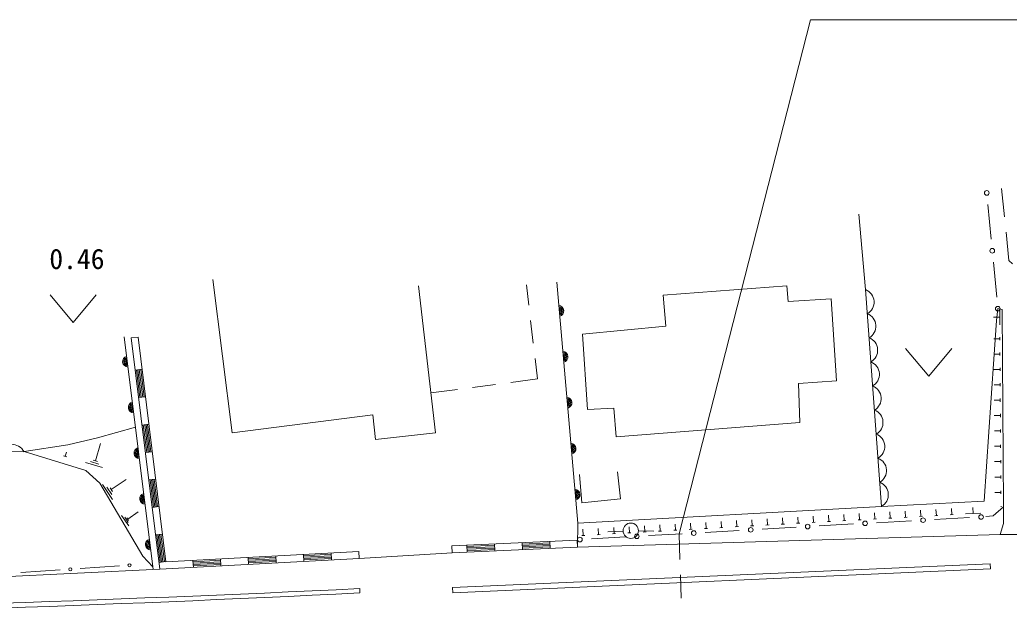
# Model space of a CAD drawing. Units: millimetres, scale not verified. Extents: x 40000 to 680000, y 20000 to 380000.
# Drawn here: x 231100 to 295462, y 280937 to 319553 of the extents above; entities that cross this region are included whole.
import ezdxf
from ezdxf.enums import TextEntityAlignment as Align

# ---------------------------------------------------------------- set-up
doc = ezdxf.new("R2010")
doc.units = ezdxf.units.MM
doc.header["$LTSCALE"] = 1000
doc.layers.add('M-BGD', color=7, linetype='Continuous', lineweight=13)
doc.layers.add('M-STR-HTXT', color=7, linetype='Continuous', lineweight=13)
doc.styles.add('ＭＳ ゴシック', font='')
doc.styles.get('ＭＳ ゴシック').set_extended_font_data('MS Gothic')

msp = doc.modelspace()

# ---------------------------------------------------------------- linework, layer by layer
at = {"layer": 'M-BGD'}
for p, q in [((294963, 308575), (295153, 306728)), ((294074, 307540), (294290, 305268)), ((286115, 301992), (285677, 306902)), ((295255, 305733), (295445, 303887)), ((295445, 303887), (295687, 303673)), ((294432, 303774), (294648, 301502)), ((264210, 300987), (264054, 302316)), ((287156, 287889), (286115, 301992)), ((233077, 301661), (234577, 299861)), ((234577, 299861), (236077, 301661)), ((294842, 300701), (294849, 299701)), ((295097, 287868), (295007, 300702)), ((264501, 298504), (264326, 299993)), ((294846, 300201), (294446, 300198)), ((237888, 298915), (239773, 283782)), ((238348, 298854), (238795, 298909)), ((240202, 283802), (238348, 298854)), ((240597, 284275), (238795, 298909)), ((294856, 298801), (294456, 298798)), ((294855, 298901), (294856, 298701)), ((288725, 298154), (290225, 296354)), ((290225, 296354), (291725, 298154)), ((264773, 296180), (264617, 297510)), ((294863, 297801), (294463, 297798)), ((294862, 297901), (294863, 297701)), ((239054, 296808), (238607, 296753)), ((238916, 294978), (238696, 296764)), ((239006, 294989), (238786, 296775)), ((239095, 295000), (238875, 296786)), ((239184, 295011), (238964, 296797)), ((294870, 296801), (294470, 296798)), ((294869, 296901), (294870, 296701)), ((263038, 295954), (264773, 296180)), ((257833, 295274), (259567, 295500)), ((260559, 295630), (262046, 295824)), ((294877, 295801), (294477, 295799)), ((294876, 295901), (294877, 295701)), ((238827, 294967), (239274, 295022)), ((294884, 294801), (294484, 294799)), ((294883, 294901), (294884, 294701)), ((294891, 293801), (294491, 293799)), ((294890, 293901), (294891, 293701)), ((239494, 293235), (239047, 293180)), ((239356, 291405), (239136, 293191)), ((239446, 291416), (239226, 293202)), ((239535, 291427), (239315, 293213)), ((239624, 291438), (239404, 293224)), ((294897, 292901), (294898, 292701)), ((294898, 292801), (294498, 292799)), ((236016, 290862), (236355, 291974)), ((294905, 291801), (294505, 291799)), ((294904, 291901), (294905, 291701)), ((234160, 291124), (233947, 291189)), ((234053, 291156), (234135, 291423)), ((239267, 291394), (239714, 291449)), ((236487, 290414), (235375, 290753)), ((236251, 290638), (235695, 290808)), ((236155, 290819), (235877, 290904)), ((294912, 290801), (294512, 290799)), ((294911, 290901), (294912, 290701)), ((237050, 288987), (238011, 289641)), ((239934, 289662), (239487, 289607)), ((239975, 287854), (239755, 289640)), ((240064, 287865), (239844, 289651)), ((294919, 289801), (294519, 289799)), ((294918, 289901), (294920, 289701)), ((237137, 288342), (236482, 289304)), ((237094, 288665), (236766, 289145)), ((237132, 288867), (236968, 289107)), ((239796, 287832), (239576, 289618)), ((239886, 287843), (239666, 289629)), ((294926, 288801), (294526, 288799)), ((294925, 288901), (294927, 288701)), ((239707, 287821), (240154, 287876)), ((291720, 287345), (291698, 287745)), ((293118, 287422), (293096, 287821)), ((294932, 287902), (294932, 287867)), ((238186, 286613), (237726, 287289)), ((238156, 286839), (237925, 287177)), ((238182, 286981), (238067, 287150)), ((238125, 287066), (238801, 287527)), ((279739, 286680), (279716, 287079)), ((280737, 286737), (280714, 287136)), ((281735, 286794), (281712, 287193)), ((282734, 286851), (282711, 287250)), ((283732, 286907), (283709, 287307)), ((284730, 286963), (284709, 287363)), ((285729, 287018), (285707, 287417)), ((286827, 287078), (286628, 287067)), ((286727, 287072), (286706, 287472)), ((287826, 287132), (287626, 287121)), ((287726, 287127), (287704, 287526)), ((288824, 287187), (288625, 287176)), ((288725, 287181), (288703, 287581)), ((289823, 287242), (289623, 287231)), ((289723, 287236), (289701, 287635)), ((290609, 287032), (292882, 287156)), ((290821, 287296), (290622, 287285)), ((290722, 287291), (290700, 287690)), ((291820, 287351), (291620, 287340)), ((293617, 287449), (292619, 287394)), ((268756, 286053), (268734, 286453)), ((269755, 286110), (269732, 286510)), ((270753, 286167), (270730, 286567)), ((271751, 286224), (271729, 286624)), ((272750, 286281), (272727, 286681)), ((273748, 286338), (273725, 286737)), ((274747, 286395), (274724, 286794)), ((275845, 286458), (275645, 286446)), ((275745, 286452), (275722, 286851)), ((276843, 286515), (276644, 286503)), ((276743, 286509), (276721, 286908)), ((277842, 286572), (277642, 286560)), ((277742, 286566), (277719, 286965)), ((278840, 286628), (278640, 286617)), ((278740, 286623), (278717, 287022)), ((279396, 286408), (281602, 286533)), ((279838, 286685), (279639, 286674)), ((280837, 286742), (280637, 286731)), ((281835, 286799), (281635, 286788)), ((282833, 286856), (282634, 286845)), ((283100, 286619), (284203, 286682)), ((283832, 286913), (283632, 286902)), ((284203, 286682), (285340, 286744)), ((284830, 286969), (284631, 286958)), ((285829, 287023), (285629, 287012)), ((286837, 286826), (289111, 286950)), ((240374, 286089), (239927, 286034)), ((240236, 284259), (240016, 286045)), ((240326, 284270), (240106, 286056)), ((240415, 284281), (240195, 286067)), ((240504, 284292), (240284, 286078)), ((267389, 285242), (294878, 286061)), ((267858, 286002), (267658, 285991)), ((267758, 285997), (267735, 286396)), ((268285, 285774), (270491, 285900)), ((268856, 286059), (268657, 286048)), ((270346, 286282), (269348, 286236)), ((269855, 286116), (269655, 286105)), ((270853, 286173), (270653, 286162)), ((271346, 286296), (272346, 286279)), ((271851, 286230), (271652, 286219)), ((271989, 285985), (274195, 286111)), ((272850, 286287), (272650, 286275)), ((273848, 286344), (273648, 286332)), ((273989, 286099), (274040, 284426)), ((274846, 286401), (274647, 286389)), ((275692, 286196), (277899, 286322)), ((294878, 286061), (297672, 286061)), ((267368, 285692), (259198, 285320)), ((259219, 284870), (259198, 285320)), ((267389, 285242), (259219, 284870)), ((260176, 285364), (260196, 284915)), ((261978, 285356), (260180, 285274)), ((261982, 285266), (260184, 285185)), ((261986, 285176), (260188, 285095)), ((261994, 284997), (261974, 285446)), ((263772, 285528), (263793, 285078)), ((265574, 285520), (263776, 285438)), ((265578, 285430), (263780, 285348)), ((265582, 285340), (263784, 285258)), ((265587, 285250), (263788, 285168)), ((265591, 285160), (265570, 285610)), ((267389, 285242), (267368, 285692)), ((253175, 284507), (240202, 283802)), ((253150, 284957), (240597, 284275)), ((245961, 284566), (245985, 284117)), ((247763, 284574), (245966, 284476)), ((247782, 284214), (247758, 284664)), ((249555, 284761), (249580, 284312)), ((251358, 284769), (249560, 284672)), ((251363, 284679), (249565, 284582)), ((251367, 284589), (249570, 284492)), ((251372, 284500), (249575, 284402)), ((251377, 284410), (251353, 284859)), ((253175, 284507), (253150, 284957)), ((253175, 284507), (259219, 284870)), ((261990, 285087), (260192, 285005)), ((237586, 284011), (235030, 283838)), ((240147, 284248), (240594, 284303)), ((242366, 284371), (242390, 283921)), ((244168, 284379), (242371, 284281)), ((244173, 284289), (242376, 284191)), ((244178, 284199), (242381, 284101)), ((244183, 284109), (242386, 284011)), ((244188, 284019), (244163, 284468)), ((247768, 284484), (245970, 284386)), ((247773, 284394), (245975, 284296)), ((247778, 284304), (245980, 284207)), ((233733, 283750), (231177, 283577)), ((274070, 283426), (274116, 281927)), ((253226, 282537), (253221, 282261))]:
    msp.add_line(p, q, dxfattribs=at)
for points in [[(243655, 302655), (244925, 292665), (254069, 293850), (254238, 292241), (258133, 292665), (257032, 302232)], [(267389, 285242), (267401, 286787), (266027, 302484)], [(295007, 300702), (294719, 300756), (294634, 299977), (294140, 292747), (293829, 288220)], [(231378, 291450), (234222, 291887), (236154, 292357), (238621, 293035)], [(231378, 291450), (221459, 291214), (221152, 291708), (211392, 291549), (207258, 286764), (191980, 287001)], [(231378, 291450), (235402, 290222), (236299, 289400), (239110, 284650), (239752, 283956)], [(267500, 289966), (267660, 288130), (270168, 288386), (269976, 290137)], [(267401, 286787), (287156, 287889), (293829, 288220)], [(295097, 287868), (294419, 287280), (293938, 287231)], [(294878, 286061), (295096, 286773), (295097, 287868)], [(186733, 282631), (195818, 282674), (211905, 282674), (218763, 282759), (240202, 283802)]]:
    msp.add_lwpolyline(points, dxfattribs=at)
for points in [[(284221, 296058), (281755, 295882), (281839, 293342), (269901, 292411), (269732, 294273), (268039, 294189), (267700, 299099), (273119, 299607), (272949, 301639), (280993, 302232), (281077, 301216), (283871, 301385)], [(259270, 282272), (294239, 283820), (294225, 284148), (259255, 282600)]]:
    msp.add_lwpolyline(points, close=True, dxfattribs=at)
for centre, radius in [((294003, 308286), 150), ((294361, 304521), 150), ((294719, 300756), 150), ((289860, 286991), 150), ((293631, 287197), 150), ((270846, 286305), 500), ((278647, 286365), 150), ((282351, 286576), 150), ((286089, 286785), 150), ((267536, 285731), 150), ((271240, 285942), 150), ((274944, 286154), 150), ((234382, 283794), 100), ((238235, 284055), 100)]:
    msp.add_circle(centre, radius, dxfattribs=at)
for centre, radius, start, end in [((285806, 301181), 867, 299.27192, 69.17244), ((266137, 300608), 354, 283.79836, 86.20354), ((266137, 300608), 283, 286.0224, 83.9795), ((266137, 300608), 212, 289.76872, 80.23317), ((266137, 300608), 142, 297.48045, 72.52144), ((266137, 300608), 100, 307.79811, 62.20378), ((285922, 299614), 867, 299.27192, 69.17244), ((286038, 298047), 867, 299.27192, 69.17244), ((238143, 297309), 354, 105.89797, 268.30315), ((238143, 297309), 283, 108.12201, 266.07911), ((238143, 297309), 212, 111.86834, 262.33279), ((238143, 297309), 142, 119.58007, 254.62106), ((238143, 297309), 100, 129.89773, 244.30339), ((266399, 297619), 354, 283.79836, 86.20354), ((266399, 297619), 283, 286.0224, 83.9795), ((266399, 297619), 212, 289.76872, 80.23317), ((266399, 297619), 142, 297.48045, 72.52144), ((266399, 297619), 100, 307.79811, 62.20378), ((286153, 296480), 867, 299.27192, 69.17244), ((286269, 294913), 867, 299.27192, 69.17244), ((266660, 294631), 354, 283.79836, 86.20354), ((266660, 294631), 283, 286.0224, 83.9795), ((266660, 294631), 212, 289.76872, 80.23317), ((238514, 294332), 354, 105.89797, 268.30315), ((238514, 294332), 283, 108.12201, 266.07911), ((238514, 294332), 212, 111.86834, 262.33279), ((238514, 294332), 142, 119.58007, 254.62106), ((238514, 294332), 100, 129.89773, 244.30339), ((266660, 294631), 142, 297.48045, 72.52144), ((266660, 294631), 100, 307.79811, 62.20378), ((286385, 293346), 867, 299.27192, 69.17244), ((286500, 291780), 867, 299.27192, 69.17244), ((230562, 290996), 934, 29.03731, 153.68765), ((238885, 291355), 354, 105.89797, 268.30315), ((238885, 291355), 283, 108.12201, 266.07911), ((266922, 291642), 354, 283.79836, 86.20354), ((266922, 291642), 283, 286.0224, 83.9795), ((266922, 291642), 212, 289.76872, 80.23317), ((266922, 291642), 142, 297.48045, 72.52144), ((266922, 291642), 100, 307.79811, 62.20378), ((238885, 291355), 212, 111.86834, 262.33279), ((238885, 291355), 142, 119.58007, 254.62106), ((238885, 291355), 100, 129.89773, 244.30339), ((286616, 290213), 867, 299.27192, 69.17244), ((267183, 288654), 354, 283.79836, 86.20354), ((286732, 288646), 867, 299.27192, 69.17244), ((239255, 288378), 354, 105.89797, 268.30315), ((239255, 288378), 283, 108.12201, 266.07911), ((239255, 288378), 212, 111.86834, 262.33279), ((239255, 288378), 142, 119.58007, 254.62106), ((239255, 288378), 100, 129.89773, 244.30339), ((267183, 288654), 283, 286.0224, 83.9795), ((267183, 288654), 212, 289.76872, 80.23317), ((267183, 288654), 142, 297.48045, 72.52144), ((267183, 288654), 100, 307.79811, 62.20378), ((239626, 285401), 354, 105.89797, 268.30315), ((239626, 285401), 283, 108.12201, 266.07911), ((239626, 285401), 212, 111.86834, 262.33279), ((239626, 285401), 142, 119.58007, 254.62106), ((239626, 285401), 100, 129.89773, 244.30339), ((179106, 1821411), 1540657, 270.90692, 272.75752), ((178693, 1761409), 1481025, 270.95943, 272.88444)]:
    msp.add_arc(centre, radius, start, end, dxfattribs=at)
at = {"layer": 'M-STR-HTXT'}
msp.add_lwpolyline([(273989, 286099), (282530, 319553), (310495, 319553)], dxfattribs=at)

# ---------------------------------------------------------------- texts
at = {"layer": 'M-BGD', "style": 'ＭＳ ゴシック'}
msp.add_text('0.46', height=1320, dxfattribs=at).set_placement((233021, 302937), align=Align.BOTTOM_LEFT)

doc.saveas('drawing.dxf')
